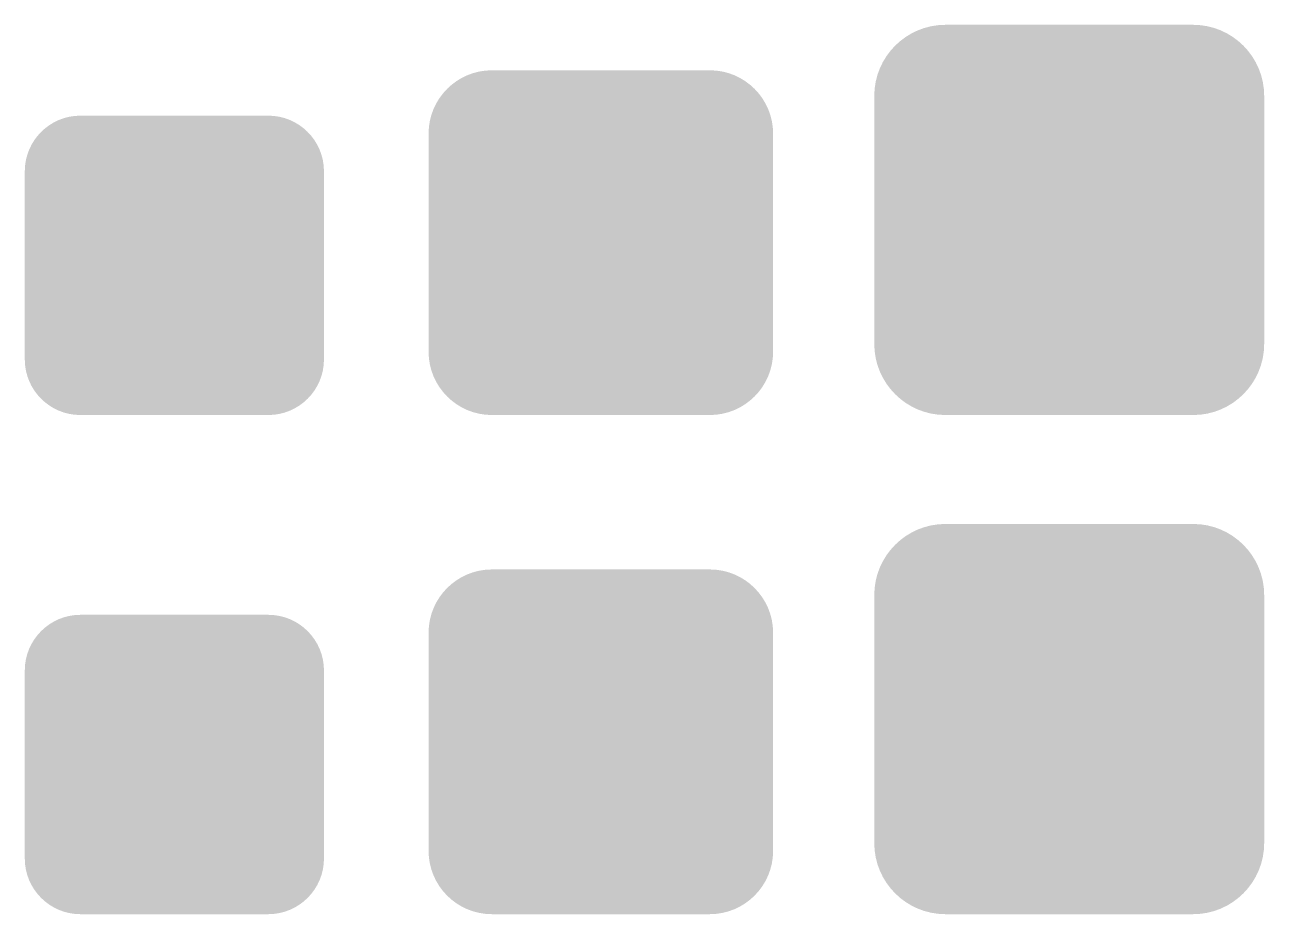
# Model space of a CAD drawing. Header units: millimetres. Extents: x 5277 to 6029, y 2052 to 2709.
# Drawn here: x 5277 to 5304.33, y 2557.63 to 2577.23 of the extents above; entities that cross this region are included whole.
import ezdxf

# ---------------------------------------------------------------- set-up
doc = ezdxf.new("R2010")
doc.units = ezdxf.units.MM
doc.layers.add('Education', color=7, linetype='CONTINUOUS', true_color=0x000000)

# ---------------------------------------------------------------- blocks, each defined once
blk = doc.blocks.new('602010104_сущ_мз')
at = {"layer": 'Education', "linetype": 'Continuous'}
h = blk.add_hatch(color=256, dxfattribs=at)
edge = h.paths.add_edge_path()
edge.add_spline(control_points=[(0, 0), (0, 0.675), (0.55, 1.225), (1.225, 1.225)], knot_values=[-1, -1, -1, -1, 0, 0, 0, 0], degree=3, periodic=0)
edge.add_line((1.225, 1.225), (5.372, 1.225))
edge.add_spline(control_points=[(5.372, 1.225), (6.047, 1.225), (6.598, 0.675), (6.598, 0)], knot_values=[-1, -1, -1, -1, 0, 0, 0, 0], degree=3, periodic=0)
edge.add_line((6.598, 0), (6.598, -4.147))
edge.add_spline(control_points=[(6.598, -4.147), (6.598, -4.822), (6.047, -5.372), (5.372, -5.372)], knot_values=[-1, -1, -1, -1, 0, 0, 0, 0], degree=3, periodic=0)
edge.add_line((5.372, -5.372), (1.225, -5.372))
edge.add_spline(control_points=[(1.225, -5.372), (0.55, -5.372), (0, -4.822), (0, -4.147)], knot_values=[-1, -1, -1, -1, 0, 0, 0, 0], degree=3, periodic=0)
edge.add_line((0, -4.147), (0, 0))
edge = h.paths.add_edge_path(flags=16)
edge.add_spline(control_points=[(0.313, -4.147), (0.313, -4.652), (0.72, -5.059), (1.225, -5.059)], knot_values=[-1, -1, -1, -1, 0, 0, 0, 0], degree=3, periodic=0)
edge.add_line((1.225, -5.059), (5.372, -5.059))
edge.add_spline(control_points=[(5.372, -5.059), (5.878, -5.059), (6.285, -4.652), (6.285, -4.147)], knot_values=[-1, -1, -1, -1, 0, 0, 0, 0], degree=3, periodic=0)
edge.add_line((6.285, -4.147), (6.285, 0))
edge.add_spline(control_points=[(6.285, 0), (6.285, 0.505), (5.878, 0.912), (5.372, 0.912)], knot_values=[-1, -1, -1, -1, 0, 0, 0, 0], degree=3, periodic=0)
edge.add_line((5.372, 0.912), (1.225, 0.912))
edge.add_spline(control_points=[(1.225, 0.912), (0.72, 0.912), (0.313, 0.505), (0.313, 0)], knot_values=[-1, -1, -1, -1, 0, 0, 0, 0], degree=3, periodic=0)
edge.add_line((0.313, 0), (0.313, -4.147))
at = {"layer": 'Education', "linetype": 'Continuous', "true_color": 0xffffff}
h = blk.add_hatch(color=7, dxfattribs=at)
edge = h.paths.add_edge_path()
edge.add_line((0.313, 0), (0.313, -4.147))
edge.add_spline(control_points=[(0.313, -4.147), (0.313, -4.652), (0.72, -5.059), (1.225, -5.059)], knot_values=[-1, -1, -1, -1, 0, 0, 0, 0], degree=3, periodic=0)
edge.add_line((1.225, -5.059), (5.372, -5.059))
edge.add_spline(control_points=[(5.372, -5.059), (5.878, -5.059), (6.285, -4.652), (6.285, -4.147)], knot_values=[-1, -1, -1, -1, 0, 0, 0, 0], degree=3, periodic=0)
edge.add_line((6.285, -4.147), (6.285, 0))
edge.add_spline(control_points=[(6.285, 0), (6.285, 0.505), (5.878, 0.912), (5.372, 0.912)], knot_values=[-1, -1, -1, -1, 0, 0, 0, 0], degree=3, periodic=0)
edge.add_line((5.372, 0.912), (1.225, 0.912))
edge.add_spline(control_points=[(1.225, 0.912), (0.72, 0.912), (0.313, 0.505), (0.313, 0)], knot_values=[-1, -1, -1, -1, 0, 0, 0, 0], degree=3, periodic=0)
at = {"layer": 'Education', "linetype": 'Continuous'}
h = blk.add_hatch(color=256, dxfattribs=at)
h.paths.add_polyline_path([(3.3, -0.223), (6.181, -1.839), (5.306, -2.324), (3.785, -1.798), (3.771, -1.734), (3.69, -1.625), (3.623, -1.58), (3.556, -1.534), (3.404, -1.489), (3.32, -1.489), (3.223, -1.489), (3.058, -1.543), (2.99, -1.596), (2.923, -1.65), (2.856, -1.778), (2.856, -1.852), (2.856, -1.93), (2.925, -2.061), (2.994, -2.115), (3.063, -2.169), (3.226, -2.223), (3.32, -2.223), (3.401, -2.223), (3.544, -2.184), (3.606, -2.145), (3.669, -2.106), (3.751, -2.01), (3.771, -1.953), (5.131, -2.425), (3.3, -3.448), (0.419, -1.839)])
h.paths.add_polyline_path([(1.462, -2.613), (3.3, -3.636), (4.909, -2.741), (4.909, -3.845), (1.462, -3.845)])
h.paths.add_polyline_path([(4.97, -3.266), (4.97, -3.179), (5.094, -3.091), (5.219, -3.091), (5.343, -3.091), (5.468, -3.179), (5.468, -3.266), (5.468, -4.66), (5.219, -4.66), (4.97, -4.66)])
h.paths.add_polyline_path([(5.306, -2.519), (5.306, -3.017), (5.131, -3.017), (5.131, -2.62)])
blk = doc.blocks.new('602010104_сущ_рз')
at = {"layer": 'Education', "linetype": 'Continuous'}
h = blk.add_hatch(color=256, dxfattribs=at)
edge = h.paths.add_edge_path()
edge.add_spline(control_points=[(-0.095, -0.169), (-0.095, 0.599), (0.531, 1.225), (1.3, 1.225)], knot_values=[-1, -1, -1, -1, 0, 0, 0, 0], degree=3, periodic=0)
edge.add_line((1.3, 1.225), (6.108, 1.225))
edge.add_spline(control_points=[(6.108, 1.225), (6.877, 1.225), (7.503, 0.599), (7.503, -0.169)], knot_values=[-1, -1, -1, -1, 0, 0, 0, 0], degree=3, periodic=0)
edge.add_line((7.503, -0.169), (7.503, -4.978))
edge.add_spline(control_points=[(7.503, -4.978), (7.503, -5.747), (6.877, -6.372), (6.108, -6.372)], knot_values=[-1, -1, -1, -1, 0, 0, 0, 0], degree=3, periodic=0)
edge.add_line((6.108, -6.372), (1.3, -6.372))
edge.add_spline(control_points=[(1.3, -6.372), (0.531, -6.372), (-0.095, -5.747), (-0.095, -4.978)], knot_values=[-1, -1, -1, -1, 0, 0, 0, 0], degree=3, periodic=0)
edge.add_line((-0.095, -4.978), (-0.095, -0.169))
edge = h.paths.add_edge_path(flags=16)
edge.add_spline(control_points=[(0.218, -4.978), (0.218, -5.577), (0.701, -6.059), (1.3, -6.059)], knot_values=[-1, -1, -1, -1, 0, 0, 0, 0], degree=3, periodic=0)
edge.add_line((1.3, -6.059), (6.108, -6.059))
edge.add_spline(control_points=[(6.108, -6.059), (6.707, -6.059), (7.19, -5.577), (7.19, -4.978)], knot_values=[-1, -1, -1, -1, 0, 0, 0, 0], degree=3, periodic=0)
edge.add_line((7.19, -4.978), (7.19, -0.169))
edge.add_spline(control_points=[(7.19, -0.169), (7.19, 0.43), (6.707, 0.912), (6.108, 0.912)], knot_values=[-1, -1, -1, -1, 0, 0, 0, 0], degree=3, periodic=0)
edge.add_line((6.108, 0.912), (1.3, 0.912))
edge.add_spline(control_points=[(1.3, 0.912), (0.701, 0.912), (0.218, 0.43), (0.218, -0.169)], knot_values=[-1, -1, -1, -1, 0, 0, 0, 0], degree=3, periodic=0)
edge.add_line((0.218, -0.169), (0.218, -4.978))
at = {"layer": 'Education', "linetype": 'Continuous', "true_color": 0xffffff}
h = blk.add_hatch(color=7, dxfattribs=at)
edge = h.paths.add_edge_path()
edge.add_spline(control_points=[(0.218, -4.978), (0.218, -5.577), (0.701, -6.059), (1.3, -6.059)], knot_values=[-1, -1, -1, -1, 0, 0, 0, 0], degree=3, periodic=0)
edge.add_line((1.3, -6.059), (6.108, -6.059))
edge.add_spline(control_points=[(6.108, -6.059), (6.707, -6.059), (7.19, -5.577), (7.19, -4.978)], knot_values=[-1, -1, -1, -1, 0, 0, 0, 0], degree=3, periodic=0)
edge.add_line((7.19, -4.978), (7.19, -0.169))
edge.add_spline(control_points=[(7.19, -0.169), (7.19, 0.43), (6.707, 0.912), (6.108, 0.912)], knot_values=[-1, -1, -1, -1, 0, 0, 0, 0], degree=3, periodic=0)
edge.add_line((6.108, 0.912), (1.3, 0.912))
edge.add_spline(control_points=[(1.3, 0.912), (0.701, 0.912), (0.218, 0.43), (0.218, -0.169)], knot_values=[-1, -1, -1, -1, 0, 0, 0, 0], degree=3, periodic=0)
edge.add_line((0.218, -0.169), (0.218, -4.978))
at = {"layer": 'Education', "linetype": 'Continuous'}
h = blk.add_hatch(color=256, dxfattribs=at)
edge = h.paths.add_edge_path()
edge.add_line((0.426, -0.513), (0.426, -4.634))
edge.add_spline(control_points=[(0.426, -4.634), (0.426, -5.305), (0.973, -5.852), (1.644, -5.852)], knot_values=[0, 0, 0, 0, 1, 1, 1, 1], degree=3, periodic=0)
edge.add_line((1.644, -5.852), (5.765, -5.852))
edge.add_spline(control_points=[(5.765, -5.852), (6.435, -5.852), (6.983, -5.305), (6.983, -4.634)], knot_values=[0, 0, 0, 0, 1, 1, 1, 1], degree=3, periodic=0)
edge.add_line((6.983, -4.634), (6.983, -0.513))
edge.add_spline(control_points=[(6.983, -0.513), (6.983, 0.158), (6.435, 0.705), (5.765, 0.705)], knot_values=[0, 0, 0, 0, 1, 1, 1, 1], degree=3, periodic=0)
edge.add_line((5.765, 0.705), (1.644, 0.705))
edge.add_spline(control_points=[(1.644, 0.705), (0.973, 0.705), (0.426, 0.158), (0.426, -0.513)], knot_values=[0, 0, 0, 0, 1, 1, 1, 1], degree=3, periodic=0)
edge = h.paths.add_edge_path(flags=16)
edge.add_spline(control_points=[(0.737, -4.634), (0.737, -5.136), (1.142, -5.541), (1.644, -5.541)], knot_values=[-1, -1, -1, -1, 0, 0, 0, 0], degree=3, periodic=0)
edge.add_line((1.644, -5.541), (5.765, -5.541))
edge.add_spline(control_points=[(5.765, -5.541), (6.267, -5.541), (6.671, -5.136), (6.671, -4.634)], knot_values=[-1, -1, -1, -1, 0, 0, 0, 0], degree=3, periodic=0)
edge.add_line((6.671, -4.634), (6.671, -0.513))
edge.add_spline(control_points=[(6.671, -0.513), (6.671, -0.011), (6.267, 0.394), (5.765, 0.394)], knot_values=[-1, -1, -1, -1, 0, 0, 0, 0], degree=3, periodic=0)
edge.add_line((5.765, 0.394), (1.644, 0.394))
edge.add_spline(control_points=[(1.644, 0.394), (1.142, 0.394), (0.737, -0.011), (0.737, -0.513)], knot_values=[-1, -1, -1, -1, 0, 0, 0, 0], degree=3, periodic=0)
edge.add_line((0.737, -0.513), (0.737, -4.634))
h = blk.add_hatch(color=256, dxfattribs=at)
h.paths.add_polyline_path([(3.687, -0.736), (6.568, -2.352), (5.693, -2.837), (4.171, -2.311), (4.158, -2.247), (4.077, -2.138), (4.01, -2.093), (3.942, -2.047), (3.791, -2.002), (3.707, -2.002), (3.609, -2.002), (3.444, -2.056), (3.377, -2.109), (3.31, -2.163), (3.242, -2.291), (3.242, -2.365), (3.242, -2.443), (3.311, -2.574), (3.38, -2.628), (3.449, -2.682), (3.613, -2.736), (3.707, -2.736), (3.788, -2.736), (3.931, -2.697), (3.993, -2.658), (4.055, -2.619), (4.138, -2.523), (4.158, -2.466), (5.518, -2.937), (3.687, -3.961), (0.805, -2.352)])
h.paths.add_polyline_path([(1.849, -3.126), (3.687, -4.149), (5.296, -3.254), (5.296, -4.358), (1.849, -4.358)])
h.paths.add_polyline_path([(5.356, -3.779), (5.356, -3.691), (5.481, -3.604), (5.605, -3.604), (5.73, -3.604), (5.854, -3.691), (5.854, -3.779), (5.854, -5.173), (5.605, -5.173), (5.356, -5.173)])
h.paths.add_polyline_path([(5.693, -3.032), (5.693, -3.53), (5.518, -3.53), (5.518, -3.133)])
blk = doc.blocks.new('602010104_сущ_фз')
at = {"layer": 'Education', "linetype": 'Continuous'}
h = blk.add_hatch(color=256, dxfattribs=at)
edge = h.paths.add_edge_path()
edge.add_spline(control_points=[(-0.266, -0.339), (-0.266, 0.523), (0.438, 1.227), (1.3, 1.227)], knot_values=[-1, -1, -1, -1, 0, 0, 0, 0], degree=3, periodic=0)
edge.add_line((1.3, 1.227), (6.769, 1.227))
edge.add_spline(control_points=[(6.769, 1.227), (7.632, 1.227), (8.333, 0.523), (8.333, -0.339)], knot_values=[-1, -1, -1, -1, 0, 0, 0, 0], degree=3, periodic=0)
edge.add_line((8.333, -0.339), (8.333, -5.806))
edge.add_spline(control_points=[(8.333, -5.806), (8.333, -6.669), (7.632, -7.372), (6.769, -7.372)], knot_values=[-1, -1, -1, -1, 0, 0, 0, 0], degree=3, periodic=0)
edge.add_line((6.769, -7.372), (1.3, -7.372))
edge.add_spline(control_points=[(1.3, -7.372), (0.438, -7.372), (-0.266, -6.669), (-0.266, -5.806)], knot_values=[-1, -1, -1, -1, 0, 0, 0, 0], degree=3, periodic=0)
edge.add_line((-0.266, -5.806), (-0.266, -0.339))
edge = h.paths.add_edge_path(flags=16)
edge.add_spline(control_points=[(0.047, -5.806), (0.047, -6.5), (0.606, -7.059), (1.3, -7.059)], knot_values=[-1, -1, -1, -1, 0, 0, 0, 0], degree=3, periodic=0)
edge.add_line((1.3, -7.059), (6.769, -7.059))
edge.add_spline(control_points=[(6.769, -7.059), (7.463, -7.059), (8.022, -6.5), (8.022, -5.806)], knot_values=[-1, -1, -1, -1, 0, 0, 0, 0], degree=3, periodic=0)
edge.add_line((8.022, -5.806), (8.022, -0.339))
edge.add_spline(control_points=[(8.022, -0.339), (8.022, 0.355), (7.463, 0.914), (6.769, 0.914)], knot_values=[-1, -1, -1, -1, 0, 0, 0, 0], degree=3, periodic=0)
edge.add_line((6.769, 0.914), (1.3, 0.914))
edge.add_spline(control_points=[(1.3, 0.914), (0.606, 0.914), (0.047, 0.355), (0.047, -0.339)], knot_values=[-1, -1, -1, -1, 0, 0, 0, 0], degree=3, periodic=0)
edge.add_line((0.047, -0.339), (0.047, -5.806))
at = {"layer": 'Education', "linetype": 'Continuous', "true_color": 0xffffff}
h = blk.add_hatch(color=7, dxfattribs=at)
edge = h.paths.add_edge_path()
edge.add_spline(control_points=[(0.047, -5.806), (0.047, -6.5), (0.606, -7.059), (1.3, -7.059)], knot_values=[-1, -1, -1, -1, 0, 0, 0, 0], degree=3, periodic=0)
edge.add_line((1.3, -7.059), (6.769, -7.059))
edge.add_spline(control_points=[(6.769, -7.059), (7.463, -7.059), (8.022, -6.5), (8.022, -5.806)], knot_values=[-1, -1, -1, -1, 0, 0, 0, 0], degree=3, periodic=0)
edge.add_line((8.022, -5.806), (8.022, -0.339))
edge.add_spline(control_points=[(8.022, -0.339), (8.022, 0.355), (7.463, 0.914), (6.769, 0.914)], knot_values=[-1, -1, -1, -1, 0, 0, 0, 0], degree=3, periodic=0)
edge.add_line((6.769, 0.914), (1.3, 0.914))
edge.add_spline(control_points=[(1.3, 0.914), (0.606, 0.914), (0.047, 0.355), (0.047, -0.339)], knot_values=[-1, -1, -1, -1, 0, 0, 0, 0], degree=3, periodic=0)
edge.add_line((0.047, -0.339), (0.047, -5.806))
at = {"layer": 'Education', "linetype": 'Continuous'}
h = blk.add_hatch(color=256, dxfattribs=at)
edge = h.paths.add_edge_path()
edge.add_line((0.252, -0.679), (0.252, -5.464))
edge.add_spline(control_points=[(0.252, -5.464), (0.252, -6.23), (0.877, -6.854), (1.642, -6.854)], knot_values=[0, 0, 0, 0, 1, 1, 1, 1], degree=3, periodic=0)
edge.add_line((1.642, -6.854), (6.427, -6.854))
edge.add_spline(control_points=[(6.427, -6.854), (7.193, -6.854), (7.815, -6.23), (7.815, -5.464)], knot_values=[0, 0, 0, 0, 1, 1, 1, 1], degree=3, periodic=0)
edge.add_line((7.815, -5.464), (7.815, -0.679))
edge.add_spline(control_points=[(7.815, -0.679), (7.815, 0.086), (7.193, 0.709), (6.427, 0.709)], knot_values=[0, 0, 0, 0, 1, 1, 1, 1], degree=3, periodic=0)
edge.add_line((6.427, 0.709), (1.642, 0.709))
edge.add_spline(control_points=[(1.642, 0.709), (0.877, 0.709), (0.252, 0.086), (0.252, -0.679)], knot_values=[0, 0, 0, 0, 1, 1, 1, 1], degree=3, periodic=0)
edge = h.paths.add_edge_path(flags=16)
edge.add_line((0.565, -0.679), (0.565, -5.464))
edge.add_spline(control_points=[(0.565, -5.464), (0.565, -6.06), (1.046, -6.541), (1.642, -6.541)], knot_values=[-1, -1, -1, -1, 0, 0, 0, 0], degree=3, periodic=0)
edge.add_line((1.642, -6.541), (6.427, -6.541))
edge.add_spline(control_points=[(6.427, -6.541), (7.024, -6.541), (7.502, -6.06), (7.502, -5.464)], knot_values=[-1, -1, -1, -1, 0, 0, 0, 0], degree=3, periodic=0)
edge.add_line((7.502, -5.464), (7.502, -0.679))
edge.add_spline(control_points=[(7.502, -0.679), (7.502, -0.083), (7.024, 0.396), (6.427, 0.396)], knot_values=[-1, -1, -1, -1, 0, 0, 0, 0], degree=3, periodic=0)
edge.add_line((6.427, 0.396), (1.642, 0.396))
edge.add_spline(control_points=[(1.642, 0.396), (1.046, 0.396), (0.565, -0.083), (0.565, -0.679)], knot_values=[-1, -1, -1, -1, 0, 0, 0, 0], degree=3, periodic=0)
h = blk.add_hatch(color=256, dxfattribs=at)
edge = h.paths.add_edge_path()
edge.add_line((0.77, -1.021), (0.77, -5.124))
edge.add_spline(control_points=[(0.77, -5.124), (0.77, -5.792), (1.314, -6.336), (1.982, -6.336)], knot_values=[0, 0, 0, 0, 1, 1, 1, 1], degree=3, periodic=0)
edge.add_line((1.982, -6.336), (6.085, -6.336))
edge.add_spline(control_points=[(6.085, -6.336), (6.753, -6.336), (7.297, -5.792), (7.297, -5.124)], knot_values=[0, 0, 0, 0, 1, 1, 1, 1], degree=3, periodic=0)
edge.add_line((7.297, -5.124), (7.297, -1.021))
edge.add_spline(control_points=[(7.297, -1.021), (7.297, -0.353), (6.753, 0.191), (6.085, 0.191)], knot_values=[0, 0, 0, 0, 1, 1, 1, 1], degree=3, periodic=0)
edge.add_line((6.085, 0.191), (1.982, 0.191))
edge.add_spline(control_points=[(1.982, 0.191), (1.314, 0.191), (0.77, -0.353), (0.77, -1.021)], knot_values=[0, 0, 0, 0, 1, 1, 1, 1], degree=3, periodic=0)
edge = h.paths.add_edge_path(flags=16)
edge.add_line((1.081, -1.021), (1.081, -5.124))
edge.add_spline(control_points=[(1.081, -5.124), (1.081, -5.624), (1.482, -6.025), (1.982, -6.025)], knot_values=[-1, -1, -1, -1, 0, 0, 0, 0], degree=3, periodic=0)
edge.add_line((1.982, -6.025), (6.085, -6.025))
edge.add_spline(control_points=[(6.085, -6.025), (6.585, -6.025), (6.986, -5.624), (6.986, -5.124)], knot_values=[-1, -1, -1, -1, 0, 0, 0, 0], degree=3, periodic=0)
edge.add_line((6.986, -5.124), (6.986, -1.021))
edge.add_spline(control_points=[(6.986, -1.021), (6.986, -0.521), (6.585, -0.12), (6.085, -0.12)], knot_values=[-1, -1, -1, -1, 0, 0, 0, 0], degree=3, periodic=0)
edge.add_line((6.085, -0.12), (1.982, -0.12))
edge.add_spline(control_points=[(1.982, -0.12), (1.482, -0.12), (1.081, -0.521), (1.081, -1.021)], knot_values=[-1, -1, -1, -1, 0, 0, 0, 0], degree=3, periodic=0)
h = blk.add_hatch(color=256, dxfattribs=at)
h.paths.add_polyline_path([(4.001, -1.244), (6.882, -2.86), (6.007, -3.344), (4.486, -2.819), (4.472, -2.755), (4.391, -2.646), (4.324, -2.6), (4.257, -2.555), (4.105, -2.51), (4.021, -2.51), (3.924, -2.51), (3.759, -2.563), (3.691, -2.617), (3.624, -2.671), (3.557, -2.799), (3.557, -2.873), (3.557, -2.951), (3.626, -3.082), (3.695, -3.136), (3.764, -3.19), (3.927, -3.243), (4.021, -3.243), (4.102, -3.243), (4.245, -3.205), (4.307, -3.166), (4.37, -3.127), (4.452, -3.031), (4.472, -2.974), (5.832, -3.445), (4.001, -4.469), (1.12, -2.86)])
h.paths.add_polyline_path([(2.163, -3.634), (4.001, -4.657), (5.61, -3.762), (5.61, -4.866), (2.163, -4.866)])
h.paths.add_polyline_path([(5.671, -4.287), (5.671, -4.199), (5.795, -4.112), (5.92, -4.112), (6.044, -4.112), (6.169, -4.199), (6.169, -4.287), (6.169, -5.68), (5.92, -5.68), (5.671, -5.68)])
h.paths.add_polyline_path([(6.007, -3.54), (6.007, -4.038), (5.832, -4.038), (5.832, -3.641)])
blk = doc.blocks.new('602010104_план_мз')
at = {"layer": 'Education', "linetype": 'Continuous'}
h = blk.add_hatch(color=256, dxfattribs=at)
edge = h.paths.add_edge_path()
edge.add_spline(control_points=[(0, 0), (0, 0.675), (0.55, 1.225), (1.225, 1.225)], knot_values=[-1, -1, -1, -1, 0, 0, 0, 0], degree=3, periodic=0)
edge.add_line((1.225, 1.225), (5.372, 1.225))
edge.add_spline(control_points=[(5.372, 1.225), (6.047, 1.225), (6.598, 0.675), (6.598, 0)], knot_values=[-1, -1, -1, -1, 0, 0, 0, 0], degree=3, periodic=0)
edge.add_line((6.598, 0), (6.598, -4.147))
edge.add_spline(control_points=[(6.598, -4.147), (6.598, -4.822), (6.047, -5.372), (5.372, -5.372)], knot_values=[-1, -1, -1, -1, 0, 0, 0, 0], degree=3, periodic=0)
edge.add_line((5.372, -5.372), (1.225, -5.372))
edge.add_spline(control_points=[(1.225, -5.372), (0.55, -5.372), (0, -4.822), (0, -4.147)], knot_values=[-1, -1, -1, -1, 0, 0, 0, 0], degree=3, periodic=0)
edge.add_line((0, -4.147), (0, 0))
edge = h.paths.add_edge_path(flags=16)
edge.add_spline(control_points=[(0.313, -4.147), (0.313, -4.652), (0.72, -5.059), (1.225, -5.059)], knot_values=[-1, -1, -1, -1, 0, 0, 0, 0], degree=3, periodic=0)
edge.add_line((1.225, -5.059), (5.372, -5.059))
edge.add_spline(control_points=[(5.372, -5.059), (5.878, -5.059), (6.285, -4.652), (6.285, -4.147)], knot_values=[-1, -1, -1, -1, 0, 0, 0, 0], degree=3, periodic=0)
edge.add_line((6.285, -4.147), (6.285, 0))
edge.add_spline(control_points=[(6.285, 0), (6.285, 0.505), (5.878, 0.912), (5.372, 0.912)], knot_values=[-1, -1, -1, -1, 0, 0, 0, 0], degree=3, periodic=0)
edge.add_line((5.372, 0.912), (1.225, 0.912))
edge.add_spline(control_points=[(1.225, 0.912), (0.72, 0.912), (0.313, 0.505), (0.313, 0)], knot_values=[-1, -1, -1, -1, 0, 0, 0, 0], degree=3, periodic=0)
edge.add_line((0.313, 0), (0.313, -4.147))
at = {"layer": 'Education', "linetype": 'Continuous', "true_color": 0xff0000}
h = blk.add_hatch(color=1, dxfattribs=at)
edge = h.paths.add_edge_path()
edge.add_line((0.313, 0), (0.313, -4.147))
edge.add_spline(control_points=[(0.313, -4.147), (0.313, -4.652), (0.72, -5.059), (1.225, -5.059)], knot_values=[-1, -1, -1, -1, 0, 0, 0, 0], degree=3, periodic=0)
edge.add_line((1.225, -5.059), (5.372, -5.059))
edge.add_spline(control_points=[(5.372, -5.059), (5.878, -5.059), (6.285, -4.652), (6.285, -4.147)], knot_values=[-1, -1, -1, -1, 0, 0, 0, 0], degree=3, periodic=0)
edge.add_line((6.285, -4.147), (6.285, 0))
edge.add_spline(control_points=[(6.285, 0), (6.285, 0.505), (5.878, 0.912), (5.372, 0.912)], knot_values=[-1, -1, -1, -1, 0, 0, 0, 0], degree=3, periodic=0)
edge.add_line((5.372, 0.912), (1.225, 0.912))
edge.add_spline(control_points=[(1.225, 0.912), (0.72, 0.912), (0.313, 0.505), (0.313, 0)], knot_values=[-1, -1, -1, -1, 0, 0, 0, 0], degree=3, periodic=0)
at = {"layer": 'Education', "linetype": 'Continuous'}
h = blk.add_hatch(color=256, dxfattribs=at)
h.paths.add_polyline_path([(3.3, -0.223), (6.181, -1.839), (5.306, -2.324), (3.785, -1.798), (3.771, -1.734), (3.69, -1.625), (3.623, -1.58), (3.556, -1.534), (3.404, -1.489), (3.32, -1.489), (3.223, -1.489), (3.058, -1.543), (2.99, -1.596), (2.923, -1.65), (2.856, -1.778), (2.856, -1.852), (2.856, -1.93), (2.925, -2.061), (2.994, -2.115), (3.063, -2.169), (3.226, -2.223), (3.32, -2.223), (3.401, -2.223), (3.544, -2.184), (3.606, -2.145), (3.669, -2.106), (3.751, -2.01), (3.771, -1.953), (5.131, -2.425), (3.3, -3.448), (0.419, -1.839)])
h.paths.add_polyline_path([(1.462, -2.613), (3.3, -3.636), (4.909, -2.741), (4.909, -3.845), (1.462, -3.845)])
h.paths.add_polyline_path([(4.97, -3.266), (4.97, -3.179), (5.094, -3.091), (5.219, -3.091), (5.343, -3.091), (5.468, -3.179), (5.468, -3.266), (5.468, -4.66), (5.219, -4.66), (4.97, -4.66)])
h.paths.add_polyline_path([(5.306, -2.519), (5.306, -3.017), (5.131, -3.017), (5.131, -2.62)])
blk = doc.blocks.new('602010104_план_рз')
at = {"layer": 'Education', "linetype": 'Continuous'}
h = blk.add_hatch(color=256, dxfattribs=at)
edge = h.paths.add_edge_path()
edge.add_spline(control_points=[(-0.095, -0.169), (-0.095, 0.599), (0.531, 1.225), (1.3, 1.225)], knot_values=[-1, -1, -1, -1, 0, 0, 0, 0], degree=3, periodic=0)
edge.add_line((1.3, 1.225), (6.108, 1.225))
edge.add_spline(control_points=[(6.108, 1.225), (6.877, 1.225), (7.503, 0.599), (7.503, -0.169)], knot_values=[-1, -1, -1, -1, 0, 0, 0, 0], degree=3, periodic=0)
edge.add_line((7.503, -0.169), (7.503, -4.978))
edge.add_spline(control_points=[(7.503, -4.978), (7.503, -5.747), (6.877, -6.372), (6.108, -6.372)], knot_values=[-1, -1, -1, -1, 0, 0, 0, 0], degree=3, periodic=0)
edge.add_line((6.108, -6.372), (1.3, -6.372))
edge.add_spline(control_points=[(1.3, -6.372), (0.531, -6.372), (-0.095, -5.747), (-0.095, -4.978)], knot_values=[-1, -1, -1, -1, 0, 0, 0, 0], degree=3, periodic=0)
edge.add_line((-0.095, -4.978), (-0.095, -0.169))
edge = h.paths.add_edge_path(flags=16)
edge.add_spline(control_points=[(0.218, -4.978), (0.218, -5.577), (0.701, -6.059), (1.3, -6.059)], knot_values=[-1, -1, -1, -1, 0, 0, 0, 0], degree=3, periodic=0)
edge.add_line((1.3, -6.059), (6.108, -6.059))
edge.add_spline(control_points=[(6.108, -6.059), (6.707, -6.059), (7.19, -5.577), (7.19, -4.978)], knot_values=[-1, -1, -1, -1, 0, 0, 0, 0], degree=3, periodic=0)
edge.add_line((7.19, -4.978), (7.19, -0.169))
edge.add_spline(control_points=[(7.19, -0.169), (7.19, 0.43), (6.707, 0.912), (6.108, 0.912)], knot_values=[-1, -1, -1, -1, 0, 0, 0, 0], degree=3, periodic=0)
edge.add_line((6.108, 0.912), (1.3, 0.912))
edge.add_spline(control_points=[(1.3, 0.912), (0.701, 0.912), (0.218, 0.43), (0.218, -0.169)], knot_values=[-1, -1, -1, -1, 0, 0, 0, 0], degree=3, periodic=0)
edge.add_line((0.218, -0.169), (0.218, -4.978))
at = {"layer": 'Education', "linetype": 'Continuous', "true_color": 0xff0000}
h = blk.add_hatch(color=1, dxfattribs=at)
edge = h.paths.add_edge_path()
edge.add_spline(control_points=[(0.218, -4.978), (0.218, -5.577), (0.701, -6.059), (1.3, -6.059)], knot_values=[-1, -1, -1, -1, 0, 0, 0, 0], degree=3, periodic=0)
edge.add_line((1.3, -6.059), (6.108, -6.059))
edge.add_spline(control_points=[(6.108, -6.059), (6.707, -6.059), (7.19, -5.577), (7.19, -4.978)], knot_values=[-1, -1, -1, -1, 0, 0, 0, 0], degree=3, periodic=0)
edge.add_line((7.19, -4.978), (7.19, -0.169))
edge.add_spline(control_points=[(7.19, -0.169), (7.19, 0.43), (6.707, 0.912), (6.108, 0.912)], knot_values=[-1, -1, -1, -1, 0, 0, 0, 0], degree=3, periodic=0)
edge.add_line((6.108, 0.912), (1.3, 0.912))
edge.add_spline(control_points=[(1.3, 0.912), (0.701, 0.912), (0.218, 0.43), (0.218, -0.169)], knot_values=[-1, -1, -1, -1, 0, 0, 0, 0], degree=3, periodic=0)
edge.add_line((0.218, -0.169), (0.218, -4.978))
at = {"layer": 'Education', "linetype": 'Continuous'}
h = blk.add_hatch(color=256, dxfattribs=at)
edge = h.paths.add_edge_path()
edge.add_line((0.426, -0.513), (0.426, -4.634))
edge.add_spline(control_points=[(0.426, -4.634), (0.426, -5.305), (0.973, -5.852), (1.644, -5.852)], knot_values=[0, 0, 0, 0, 1, 1, 1, 1], degree=3, periodic=0)
edge.add_line((1.644, -5.852), (5.765, -5.852))
edge.add_spline(control_points=[(5.765, -5.852), (6.435, -5.852), (6.983, -5.305), (6.983, -4.634)], knot_values=[0, 0, 0, 0, 1, 1, 1, 1], degree=3, periodic=0)
edge.add_line((6.983, -4.634), (6.983, -0.513))
edge.add_spline(control_points=[(6.983, -0.513), (6.983, 0.158), (6.435, 0.705), (5.765, 0.705)], knot_values=[0, 0, 0, 0, 1, 1, 1, 1], degree=3, periodic=0)
edge.add_line((5.765, 0.705), (1.644, 0.705))
edge.add_spline(control_points=[(1.644, 0.705), (0.973, 0.705), (0.426, 0.158), (0.426, -0.513)], knot_values=[0, 0, 0, 0, 1, 1, 1, 1], degree=3, periodic=0)
edge = h.paths.add_edge_path(flags=16)
edge.add_spline(control_points=[(0.737, -4.634), (0.737, -5.136), (1.142, -5.541), (1.644, -5.541)], knot_values=[-1, -1, -1, -1, 0, 0, 0, 0], degree=3, periodic=0)
edge.add_line((1.644, -5.541), (5.765, -5.541))
edge.add_spline(control_points=[(5.765, -5.541), (6.267, -5.541), (6.671, -5.136), (6.671, -4.634)], knot_values=[-1, -1, -1, -1, 0, 0, 0, 0], degree=3, periodic=0)
edge.add_line((6.671, -4.634), (6.671, -0.513))
edge.add_spline(control_points=[(6.671, -0.513), (6.671, -0.011), (6.267, 0.394), (5.765, 0.394)], knot_values=[-1, -1, -1, -1, 0, 0, 0, 0], degree=3, periodic=0)
edge.add_line((5.765, 0.394), (1.644, 0.394))
edge.add_spline(control_points=[(1.644, 0.394), (1.142, 0.394), (0.737, -0.011), (0.737, -0.513)], knot_values=[-1, -1, -1, -1, 0, 0, 0, 0], degree=3, periodic=0)
edge.add_line((0.737, -0.513), (0.737, -4.634))
h = blk.add_hatch(color=256, dxfattribs=at)
h.paths.add_polyline_path([(3.687, -0.736), (6.568, -2.352), (5.693, -2.837), (4.171, -2.311), (4.158, -2.247), (4.077, -2.138), (4.01, -2.093), (3.942, -2.047), (3.791, -2.002), (3.707, -2.002), (3.609, -2.002), (3.444, -2.056), (3.377, -2.109), (3.31, -2.163), (3.242, -2.291), (3.242, -2.365), (3.242, -2.443), (3.311, -2.574), (3.38, -2.628), (3.449, -2.682), (3.613, -2.736), (3.707, -2.736), (3.788, -2.736), (3.931, -2.697), (3.993, -2.658), (4.055, -2.619), (4.138, -2.523), (4.158, -2.466), (5.518, -2.937), (3.687, -3.961), (0.805, -2.352)])
h.paths.add_polyline_path([(1.849, -3.126), (3.687, -4.149), (5.296, -3.254), (5.296, -4.358), (1.849, -4.358)])
h.paths.add_polyline_path([(5.356, -3.779), (5.356, -3.691), (5.481, -3.604), (5.605, -3.604), (5.73, -3.604), (5.854, -3.691), (5.854, -3.779), (5.854, -5.173), (5.605, -5.173), (5.356, -5.173)])
h.paths.add_polyline_path([(5.693, -3.032), (5.693, -3.53), (5.518, -3.53), (5.518, -3.133)])
blk = doc.blocks.new('602010104_план_фз')
at = {"layer": 'Education', "linetype": 'Continuous'}
h = blk.add_hatch(color=256, dxfattribs=at)
edge = h.paths.add_edge_path()
edge.add_spline(control_points=[(-0.266, -0.339), (-0.266, 0.523), (0.438, 1.227), (1.3, 1.227)], knot_values=[-1, -1, -1, -1, 0, 0, 0, 0], degree=3, periodic=0)
edge.add_line((1.3, 1.227), (6.769, 1.227))
edge.add_spline(control_points=[(6.769, 1.227), (7.632, 1.227), (8.333, 0.523), (8.333, -0.339)], knot_values=[-1, -1, -1, -1, 0, 0, 0, 0], degree=3, periodic=0)
edge.add_line((8.333, -0.339), (8.333, -5.806))
edge.add_spline(control_points=[(8.333, -5.806), (8.333, -6.669), (7.632, -7.372), (6.769, -7.372)], knot_values=[-1, -1, -1, -1, 0, 0, 0, 0], degree=3, periodic=0)
edge.add_line((6.769, -7.372), (1.3, -7.372))
edge.add_spline(control_points=[(1.3, -7.372), (0.438, -7.372), (-0.266, -6.669), (-0.266, -5.806)], knot_values=[-1, -1, -1, -1, 0, 0, 0, 0], degree=3, periodic=0)
edge.add_line((-0.266, -5.806), (-0.266, -0.339))
edge = h.paths.add_edge_path(flags=16)
edge.add_spline(control_points=[(0.047, -5.806), (0.047, -6.5), (0.606, -7.059), (1.3, -7.059)], knot_values=[-1, -1, -1, -1, 0, 0, 0, 0], degree=3, periodic=0)
edge.add_line((1.3, -7.059), (6.769, -7.059))
edge.add_spline(control_points=[(6.769, -7.059), (7.463, -7.059), (8.022, -6.5), (8.022, -5.806)], knot_values=[-1, -1, -1, -1, 0, 0, 0, 0], degree=3, periodic=0)
edge.add_line((8.022, -5.806), (8.022, -0.339))
edge.add_spline(control_points=[(8.022, -0.339), (8.022, 0.355), (7.463, 0.914), (6.769, 0.914)], knot_values=[-1, -1, -1, -1, 0, 0, 0, 0], degree=3, periodic=0)
edge.add_line((6.769, 0.914), (1.3, 0.914))
edge.add_spline(control_points=[(1.3, 0.914), (0.606, 0.914), (0.047, 0.355), (0.047, -0.339)], knot_values=[-1, -1, -1, -1, 0, 0, 0, 0], degree=3, periodic=0)
edge.add_line((0.047, -0.339), (0.047, -5.806))
at = {"layer": 'Education', "linetype": 'Continuous', "true_color": 0xff0000}
h = blk.add_hatch(color=1, dxfattribs=at)
edge = h.paths.add_edge_path()
edge.add_spline(control_points=[(0.047, -5.806), (0.047, -6.5), (0.606, -7.059), (1.3, -7.059)], knot_values=[-1, -1, -1, -1, 0, 0, 0, 0], degree=3, periodic=0)
edge.add_line((1.3, -7.059), (6.769, -7.059))
edge.add_spline(control_points=[(6.769, -7.059), (7.463, -7.059), (8.022, -6.5), (8.022, -5.806)], knot_values=[-1, -1, -1, -1, 0, 0, 0, 0], degree=3, periodic=0)
edge.add_line((8.022, -5.806), (8.022, -0.339))
edge.add_spline(control_points=[(8.022, -0.339), (8.022, 0.355), (7.463, 0.914), (6.769, 0.914)], knot_values=[-1, -1, -1, -1, 0, 0, 0, 0], degree=3, periodic=0)
edge.add_line((6.769, 0.914), (1.3, 0.914))
edge.add_spline(control_points=[(1.3, 0.914), (0.606, 0.914), (0.047, 0.355), (0.047, -0.339)], knot_values=[-1, -1, -1, -1, 0, 0, 0, 0], degree=3, periodic=0)
edge.add_line((0.047, -0.339), (0.047, -5.806))
at = {"layer": 'Education', "linetype": 'Continuous'}
h = blk.add_hatch(color=256, dxfattribs=at)
edge = h.paths.add_edge_path()
edge.add_line((0.252, -0.679), (0.252, -5.464))
edge.add_spline(control_points=[(0.252, -5.464), (0.252, -6.23), (0.877, -6.854), (1.642, -6.854)], knot_values=[0, 0, 0, 0, 1, 1, 1, 1], degree=3, periodic=0)
edge.add_line((1.642, -6.854), (6.427, -6.854))
edge.add_spline(control_points=[(6.427, -6.854), (7.193, -6.854), (7.815, -6.23), (7.815, -5.464)], knot_values=[0, 0, 0, 0, 1, 1, 1, 1], degree=3, periodic=0)
edge.add_line((7.815, -5.464), (7.815, -0.679))
edge.add_spline(control_points=[(7.815, -0.679), (7.815, 0.086), (7.193, 0.709), (6.427, 0.709)], knot_values=[0, 0, 0, 0, 1, 1, 1, 1], degree=3, periodic=0)
edge.add_line((6.427, 0.709), (1.642, 0.709))
edge.add_spline(control_points=[(1.642, 0.709), (0.877, 0.709), (0.252, 0.086), (0.252, -0.679)], knot_values=[0, 0, 0, 0, 1, 1, 1, 1], degree=3, periodic=0)
edge = h.paths.add_edge_path(flags=16)
edge.add_line((0.565, -0.679), (0.565, -5.464))
edge.add_spline(control_points=[(0.565, -5.464), (0.565, -6.06), (1.046, -6.541), (1.642, -6.541)], knot_values=[-1, -1, -1, -1, 0, 0, 0, 0], degree=3, periodic=0)
edge.add_line((1.642, -6.541), (6.427, -6.541))
edge.add_spline(control_points=[(6.427, -6.541), (7.024, -6.541), (7.502, -6.06), (7.502, -5.464)], knot_values=[-1, -1, -1, -1, 0, 0, 0, 0], degree=3, periodic=0)
edge.add_line((7.502, -5.464), (7.502, -0.679))
edge.add_spline(control_points=[(7.502, -0.679), (7.502, -0.083), (7.024, 0.396), (6.427, 0.396)], knot_values=[-1, -1, -1, -1, 0, 0, 0, 0], degree=3, periodic=0)
edge.add_line((6.427, 0.396), (1.642, 0.396))
edge.add_spline(control_points=[(1.642, 0.396), (1.046, 0.396), (0.565, -0.083), (0.565, -0.679)], knot_values=[-1, -1, -1, -1, 0, 0, 0, 0], degree=3, periodic=0)
h = blk.add_hatch(color=256, dxfattribs=at)
edge = h.paths.add_edge_path()
edge.add_line((0.77, -1.021), (0.77, -5.124))
edge.add_spline(control_points=[(0.77, -5.124), (0.77, -5.792), (1.314, -6.336), (1.982, -6.336)], knot_values=[0, 0, 0, 0, 1, 1, 1, 1], degree=3, periodic=0)
edge.add_line((1.982, -6.336), (6.085, -6.336))
edge.add_spline(control_points=[(6.085, -6.336), (6.753, -6.336), (7.297, -5.792), (7.297, -5.124)], knot_values=[0, 0, 0, 0, 1, 1, 1, 1], degree=3, periodic=0)
edge.add_line((7.297, -5.124), (7.297, -1.021))
edge.add_spline(control_points=[(7.297, -1.021), (7.297, -0.353), (6.753, 0.191), (6.085, 0.191)], knot_values=[0, 0, 0, 0, 1, 1, 1, 1], degree=3, periodic=0)
edge.add_line((6.085, 0.191), (1.982, 0.191))
edge.add_spline(control_points=[(1.982, 0.191), (1.314, 0.191), (0.77, -0.353), (0.77, -1.021)], knot_values=[0, 0, 0, 0, 1, 1, 1, 1], degree=3, periodic=0)
edge = h.paths.add_edge_path(flags=16)
edge.add_line((1.081, -1.021), (1.081, -5.124))
edge.add_spline(control_points=[(1.081, -5.124), (1.081, -5.624), (1.482, -6.025), (1.982, -6.025)], knot_values=[-1, -1, -1, -1, 0, 0, 0, 0], degree=3, periodic=0)
edge.add_line((1.982, -6.025), (6.085, -6.025))
edge.add_spline(control_points=[(6.085, -6.025), (6.585, -6.025), (6.986, -5.624), (6.986, -5.124)], knot_values=[-1, -1, -1, -1, 0, 0, 0, 0], degree=3, periodic=0)
edge.add_line((6.986, -5.124), (6.986, -1.021))
edge.add_spline(control_points=[(6.986, -1.021), (6.986, -0.521), (6.585, -0.12), (6.085, -0.12)], knot_values=[-1, -1, -1, -1, 0, 0, 0, 0], degree=3, periodic=0)
edge.add_line((6.085, -0.12), (1.982, -0.12))
edge.add_spline(control_points=[(1.982, -0.12), (1.482, -0.12), (1.081, -0.521), (1.081, -1.021)], knot_values=[-1, -1, -1, -1, 0, 0, 0, 0], degree=3, periodic=0)
h = blk.add_hatch(color=256, dxfattribs=at)
h.paths.add_polyline_path([(4.001, -1.244), (6.882, -2.86), (6.007, -3.344), (4.486, -2.819), (4.472, -2.755), (4.391, -2.646), (4.324, -2.6), (4.257, -2.555), (4.105, -2.51), (4.021, -2.51), (3.924, -2.51), (3.759, -2.563), (3.691, -2.617), (3.624, -2.671), (3.557, -2.799), (3.557, -2.873), (3.557, -2.951), (3.626, -3.082), (3.695, -3.136), (3.764, -3.19), (3.927, -3.243), (4.021, -3.243), (4.102, -3.243), (4.245, -3.205), (4.307, -3.166), (4.37, -3.127), (4.452, -3.031), (4.472, -2.974), (5.832, -3.445), (4.001, -4.469), (1.12, -2.86)])
h.paths.add_polyline_path([(2.163, -3.634), (4.001, -4.657), (5.61, -3.762), (5.61, -4.866), (2.163, -4.866)])
h.paths.add_polyline_path([(5.671, -4.287), (5.671, -4.199), (5.795, -4.112), (5.92, -4.112), (6.044, -4.112), (6.169, -4.199), (6.169, -4.287), (6.169, -5.68), (5.92, -5.68), (5.671, -5.68)])
h.paths.add_polyline_path([(6.007, -3.54), (6.007, -4.038), (5.832, -4.038), (5.832, -3.641)])

msp = doc.modelspace()

# ---------------------------------------------------------------- block references
at = {"layer": 'Education', "linetype": 'Continuous'}
for name, p in [('602010104_сущ_фз', (5296, 2576)), ('602010104_сущ_рз', (5286, 2575)), ('602010104_сущ_мз', (5277, 2574)), ('602010104_план_фз', (5296, 2565)), ('602010104_план_рз', (5286, 2564)), ('602010104_план_мз', (5277, 2563))]:
    msp.add_blockref(name, p, dxfattribs=at)

doc.saveas('drawing.dxf')
